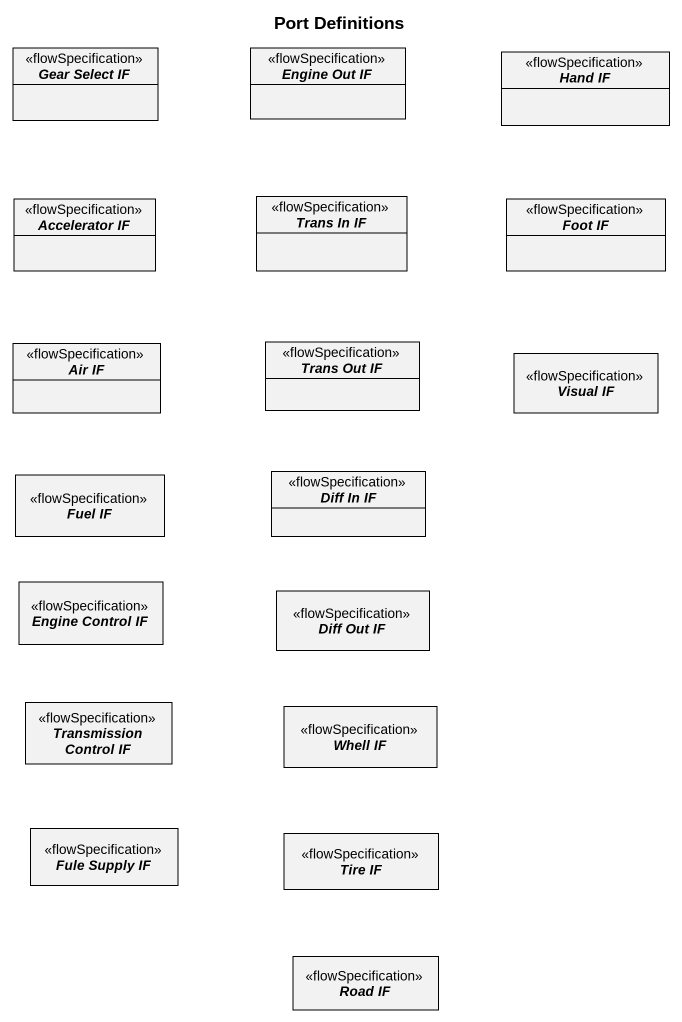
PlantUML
@startuml
title Port Definitions
hide circle
hide empty members
interface "Gear Select IF" as Gear_Select_IF <<flowSpecification>>
interface "Engine Out IF" as Engine_Out_IF <<flowSpecification>>
interface "Hand IF" as Hand_IF <<flowSpecification>>
interface "Accelerator IF" as Accelerator_IF <<flowSpecification>>
interface "Trans In IF" as Trans_In_IF <<flowSpecification>>
interface "Foot IF" as Foot_IF <<flowSpecification>>
interface "Air IF" as Air_IF <<flowSpecification>>
interface "Trans Out IF" as Trans_Out_IF <<flowSpecification>>
interface "Visual IF" as Visual_IF <<flowSpecification>>
interface "Fuel IF" as Fuel_IF <<flowSpecification>>
interface "Diff In IF" as Diff_In_IF <<flowSpecification>>
interface "Engine Control IF" as Engine_Control_IF <<flowSpecification>>
interface "Diff Out IF" as Diff_Out_IF <<flowSpecification>>
interface "Transmission Control IF" as Transmission_Control_IF <<flowSpecification>>
interface "Whell IF" as Whell_IF <<flowSpecification>>
interface "Fule Supply IF" as Fule_Supply_IF <<flowSpecification>>
interface "Tire IF" as Tire_IF <<flowSpecification>>
interface "Road IF" as Road_IF <<flowSpecification>>
@enduml
